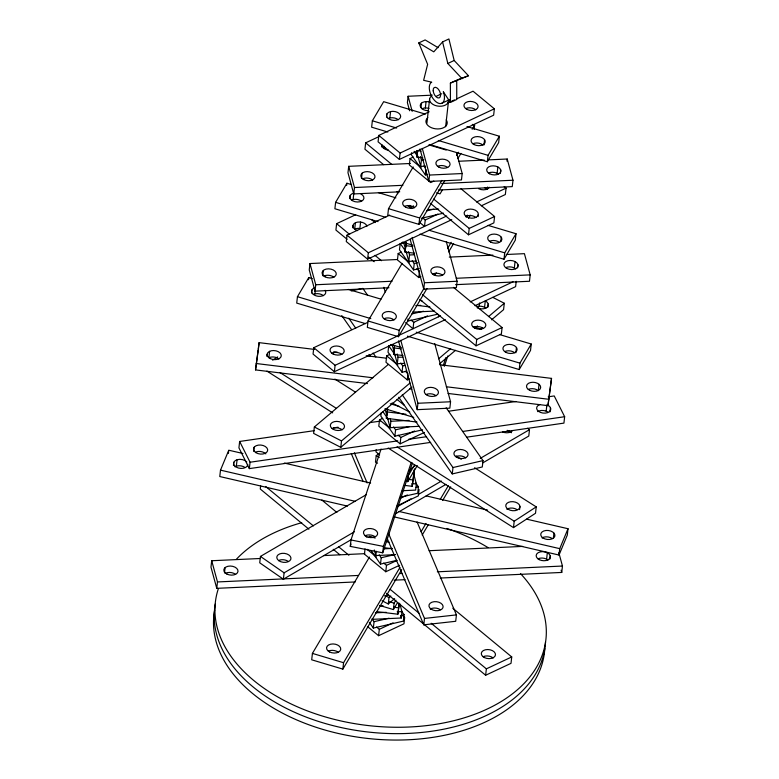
<?xml version="1.0" encoding="UTF-8"?>
<svg xmlns="http://www.w3.org/2000/svg" width="779" height="779" viewBox="0 0 779 779"><rect width="100%" height="100%" fill="white"/><g stroke="black" fill="none" stroke-linecap="round" stroke-linejoin="round"><path stroke-width="1.17" d="M242.96 453.505L228.773 450.213L220.496 470.146L219.775 476.534L347.434 506.077M260.293 558.494L211.703 560.734L210.982 567.131L216.757 588.34L355.243 581.952M228.413 453.417L228.656 451.284M216.757 588.34L217.477 581.942L211.703 560.734M233.447 465.501L233.807 462.298M236.358 466.144L237.069 459.746M224.488 572.935L225.092 567.599M314.083 430.69L239.64 441.459L238.929 447.847L249.348 468.617L430.66 442.394M367.435 383.589L255.522 369.908L259.105 342.643L314.463 349.411M258.385 349.031L259.105 342.643M249.348 468.617L250.069 462.229L239.64 441.459M253.759 451.372L254.236 447.107M266.866 356.363L267.1 354.231M269.612 351.319L268.891 357.717A7.128 4.518 6.4 0 1 278.901 358.944M260.634 485.823L260.274 489.017L308.903 529.204M366.364 494.636L260.449 556.42L259.728 562.818L283.381 579.206L351.553 539.448M312.243 278.629L308.757 277.587L297.442 296.702L296.721 303.099L365.448 323.626M397.202 259.524L309.964 263.545L309.253 269.943L315.028 291.151L388.935 287.743M308.513 279.719L308.757 277.587M311.639 293.001L311.989 289.807M315.028 291.151L315.748 284.754L309.964 263.545M314.95 293.887L315.3 290.684M283.381 579.206L284.101 572.818L354.367 531.823M367.6 322.438L313.781 347.697L313.061 354.085L334.376 371.71L445.325 319.643M322.759 275.737L323.353 270.41M351.592 184.623L346.928 183.231L335.613 202.355L334.892 208.753L378.049 221.635M355.662 214.741L336.625 223.67L335.915 230.068L347.122 239.328M388.341 364.426L314.346 426.999L313.635 433.397L340.793 447.331L412.003 387.105M410.406 163.483L348.7 166.326L347.979 172.724L353.754 193.932L399.734 191.809M346.694 185.363L346.928 183.231M349.81 198.655L350.17 195.451M389.636 215.15L347.006 235.161L346.285 241.558L367.61 259.173L451.781 219.668M353.121 199.531L354.474 187.535L348.7 166.326M334.376 371.71L335.097 365.312L313.781 347.697M352.663 227.789L352.897 225.667M366.967 226.202A7.128 4.518 6.4 0 0 355.409 222.755L354.688 229.143A7.128 4.518 6.4 0 1 359.869 228.451L360.589 222.054M361.485 178.518L362.089 173.191M379.402 136.393L365.663 142.839L364.942 149.237L383.599 164.651M369.441 557.053L312.418 653.406L311.697 659.803L342.848 669.103L401.73 569.605M425.324 114.114L383.667 101.679L372.352 120.794L371.641 127.191L387.835 132.031M340.793 447.331L341.504 440.933L409.949 383.054M429.21 111.767L378.798 135.419L378.078 141.817L399.393 159.432L493.643 115.204L494.363 108.807L473.038 91.192L456.601 98.904M367.61 259.173L368.321 252.776L347.006 235.161M381.691 146.968L381.934 144.836A7.128 4.518 6.4 0 0 388.39 150.172M386.55 117.093L386.91 113.89M383.959 146.189L383.726 148.322A7.128 4.518 6.4 0 1 385.284 147.786M389.86 117.97L390.581 111.582A7.128 4.518 6.4 0 1 400.659 116.753A7.128 4.518 6.4 0 1 389.519 119.323A7.128 4.518 6.4 0 1 390.581 111.582M402.12 263.399L368.048 320.987L367.328 327.384L398.478 336.684L426.98 288.512M412.412 463.008L382.723 552.817L350.268 546.371L350.988 539.974L381.058 449.016M413.201 166.93L388.507 208.665L387.786 215.062L418.936 224.362L444.867 180.533M399.393 159.432L400.114 153.035L378.798 135.419M342.848 669.103L343.568 662.715L399.968 567.404M432.277 95.155L408.099 96.265L407.388 102.662L409.588 110.774M365.049 548.806L364.455 554.142L385.771 571.757L399.52 565.301M376.169 449.678L375.936 451.81L379.636 454.878M382.693 418.352L379.519 419.842L378.798 426.23L400.114 443.845L424.438 432.442M389.86 354.396L386.696 355.886L385.975 362.284L407.29 379.899L409.403 378.906M401.341 252.075L398.166 253.564L397.456 259.952L418.771 277.577L420.884 276.584M378.915 453.436L376.199 455.734L375.488 462.132L377.572 463.203M381.194 412.919L380.834 416.113L394.865 436.211L422.578 429.804M393.346 344.698L388.731 345.769L388.01 352.166L402.032 372.265L406.657 371.193M413.23 157.076L410.056 158.565L409.335 164.963L430.66 182.578L433.825 181.088M411.614 152.703L411.38 154.836L425.402 174.934L427.71 174.408M421.011 107.395L421.488 103.13M417.018 422.072L386.355 418.323L387.553 408.449M402.967 355.526L393.531 354.367L394.563 345.652M414.438 253.194L405.012 252.045L406.2 242.172M422.793 157.767L416.892 157.046L417.612 150.649L421.147 151.087M398.478 336.684L399.199 330.286L423.98 288.405M425.353 107.969L426.064 101.572M395.148 554.667L375.809 555.563L376.286 551.298M419.16 426.317L390.152 427.652L390.873 421.264L390.26 419.024M404.574 363.365L397.329 363.705L398.04 357.308L397.134 353.958M416.054 261.043L408.8 261.374L409.52 254.986L408.605 251.636M425.529 166.161L420.689 166.385L421.41 159.987L420.494 156.637M426.892 123.199L429.609 99.03M401.419 610.902L404.087 614.728L403.366 621.126L373.345 628.069L374.056 621.671L372.06 618.808M396.686 560.383L380.512 564.113L381.233 557.725L379.227 554.852M394.865 436.211L395.576 429.813L393.58 426.95M402.032 372.265L402.753 365.867L400.747 362.995M408.011 318.962L407.777 321.094L437.798 314.151M419.287 268.599L413.513 269.933L414.233 263.545L412.227 260.673M418.936 224.362L419.657 217.974L441.888 180.407M382.723 552.817L383.443 546.42L411.234 462.366M425.402 174.934L425.996 169.608M456.504 152.694L462.19 173.542L461.47 179.939L428.839 181.439L429.55 175.051L422.296 148.4M402.84 615.868L404.691 617.406L403.97 623.804L378.594 635.703L379.315 629.315L376.539 627.017M385.771 571.757L386.491 565.359L383.706 563.061M400.114 443.845L400.834 437.457L398.059 435.159M407.29 379.899L407.894 374.572M410.971 320.042L413.746 322.34L413.036 328.738L405.616 322.603M418.771 277.577L419.492 271.18L416.707 268.882M422.442 217.721L425.227 220.019L424.506 226.407L419.871 222.58M382.031 600.755L388.293 603.968L389.013 597.571L390.824 596.042M446.328 241.714L457.098 281.258L456.377 287.655L423.747 289.155L424.458 282.758L412.11 237.4M445.627 126.714L448.47 101.338M379.568 605.439L393.414 609.577L394.125 603.18L395.917 600.161M405.45 480.984L407.758 481.665L408.478 475.278L414.428 465.209M434.701 343.49L450.564 401.76L449.853 408.157L417.213 409.666L417.933 403.269L400.796 340.335M376.627 611.622L397.855 614.212L399.208 603.18M405.129 485.444L412.198 486.31L414.35 469.474M372.255 619.344L401.263 618.01L401.983 611.612L399.851 603.793M413.289 472.541L416.327 483.71L415.616 490.098L402.315 490.712M415.762 482.999L418.43 486.826L417.719 493.224L400.396 497.226M419.034 489.494L418.323 495.892L397.173 505.814M438.402 316.829L438.645 314.697M474.129 129.363L474.615 125.098L472.308 124.406M417.086 521.979L456.426 614.894L455.705 621.291L423.776 624.826L424.497 618.429L388.478 533.342M461.002 188.752L494.587 216.504L493.867 222.891L468.491 234.8L469.211 228.413L433.757 199.112M483.973 144.972L484.567 139.645M478.072 216.64L478.316 214.507A7.128 4.518 6.4 0 0 468.228 209.337A7.128 4.518 6.4 0 0 467.166 217.088A7.128 4.518 6.4 0 0 478.316 214.507M446.172 407.816L483.009 460.593L482.289 466.981L452.258 473.924L452.979 467.536L402.256 394.836M429.482 144.466L487.333 161.74L488.053 155.342L499.368 136.228L466.972 126.549M487.683 186.989L487.44 189.122A7.128 4.518 6.4 0 0 484.431 187.583M479.26 306.176L479.621 302.982M499.368 136.228L498.648 142.625L487.333 161.74M453.534 287.402L502.095 327.531L501.374 333.928L476.008 345.837L476.719 339.44L422.549 294.676M497.129 173.328L497.849 166.93M484.567 307.286L485.288 300.889A7.128 4.518 6.4 0 1 487.041 307.316A7.128 4.518 6.4 0 1 477.147 307.773M500.41 173.25L500.77 170.056M487.849 307.208L488.209 304.005M506.963 161.146L507.207 159.013L487.849 159.909M504.217 186.6L506.068 188.138L505.347 194.526L481.295 205.822M500.751 241.422L501.228 237.157M420.027 234.177L503.994 259.251L504.704 252.854L516.019 233.729L488.034 225.374M507.207 159.013L512.981 180.231L512.261 186.619L438.45 190.027M492.805 297.374L504.295 303.265L503.575 309.662L491.549 319.828M516.019 233.729L515.309 240.127L503.994 259.251M514.335 267.966L515.055 261.569M517.626 267.888L517.977 264.694M516.214 281.316L515.62 286.643L474.976 305.719M515.854 352.78L516.448 347.453M407.388 336.148L519.213 369.548L519.934 363.15L531.249 344.026L499.797 334.639M506.243 254.499L524.413 253.662L530.187 274.87L529.477 281.268L455.569 284.666M452.823 608.263L511.735 656.94L511.014 663.338L485.648 675.247L486.359 668.849L431.186 623.258M531.249 344.026L530.528 350.423L519.213 369.548M388.156 448.061L513.488 527.607L514.208 521.209L536.234 506.886L474.596 467.76M519.574 509.602L519.934 506.399M527.529 428.294L529.496 429.657L528.785 436.055L482.639 462.969M539.029 384.261L538.308 390.659A7.128 4.518 6.4 0 0 528.308 389.432M546.176 411.166L546.77 405.84M536.234 506.886L535.514 513.283L513.488 527.607M448.071 393.453L547.949 405.664L551.532 378.39L439.619 364.708M551.532 378.39L547.949 405.664M549.974 411.896L550.451 407.631M546.605 559.137L547.325 552.749M548.221 396.813L554.22 395.946L564.648 416.716L563.928 423.114L466.679 437.185M549.886 559.059L550.247 555.865M553.353 538.416L553.947 533.079M393.541 516.75L559.02 555.047L559.741 548.65L568.018 528.727L526.643 519.155M440.271 578.037L561.747 572.438L562.457 566.041L558.816 552.642M568.018 528.727L567.297 535.124L559.02 555.047M255.522 369.908L258.229 350.19M416.892 157.046L417.69 151.253M405.012 252.045L406.278 242.766M393.531 354.367L394.486 347.415M386.355 418.323L387.63 409.043M412.198 486.31L414.594 468.909M397.855 614.212L399.286 603.774M350.268 546.371L351.027 544.063M443.202 365.663L445.87 357.6M444.39 366.296L447.818 355.935M456.708 155.362L458.558 152.226M472.142 129.275L474.615 125.098M457.838 158.624L460.925 153.405M442.423 189.862L440.038 193.883L436.581 192.851M447.526 248.618L451.245 242.327M466.115 217.205L467.351 215.111M435.033 274.899L436.279 272.806M448.665 251.87L453.621 243.496M468.491 218.363L470.35 215.218M407.758 481.665L417.291 465.569M421.04 531.794L425.996 523.42M440.252 499.329L448.305 485.716M422.179 535.046L428.382 524.579M442.628 500.488L450.69 486.875M393.414 609.577L397.582 602.527M468.461 75.738L456.718 80.12L456.757 99.469L450.408 102.439L450.379 83.1L468.461 75.738L454.176 60.48L448.908 38.95L442.569 41.93L433.776 51.842L418.781 42.913L425.13 39.933L438.119 47.675M438.626 358.807L450.642 348.632M475.618 327.511L477.469 325.953M488.569 316.566L504.295 303.265M439.755 363.637L455.481 350.336M480.448 329.215L482.298 327.647M408.975 470.711L415.304 465.355M388.293 603.968L394.632 598.613M272.631 360.171L277.636 356.918M397.358 506.739L410.991 498.794M418.333 494.509L441.411 481.052M480.205 458.412L529.496 429.657M395.596 513.75L445.929 484.382M442.569 41.93L447.837 63.459L454.176 60.48M450.379 83.1L455.666 80.617M436.483 96.197L441.771 93.714M441.489 103.432L447.828 100.452A11.743 6.329 64.9 0 0 449.24 99.566M447.837 103.023L454.41 99.936M400.114 153.035L494.363 108.807M425.227 220.019L437.915 214.059M368.321 252.776L446.708 215.987M476.553 201.985L506.068 188.138M469.211 228.413L494.587 216.504M413.746 322.34L427.496 315.894M335.097 365.312L440.544 315.826M470.204 301.901L513.04 281.803M476.719 339.44L502.095 327.531M400.834 437.457L414.584 431.001M400.007 498.433L407.407 494.957M386.491 565.359L397.066 560.393M385.021 596.344L388.185 594.854M379.315 629.315L393.064 622.859M486.359 668.849L511.735 656.94M426.902 210.778L433.825 209.171M421.566 218.237L443.504 213.164M401.36 243.175L403.668 242.639M414.233 263.545L417.7 262.737M351.241 290.986L361.641 288.59M411.955 313.898L423.503 311.23M402.753 365.867L405.061 365.332M395.576 429.813L409.442 426.61M452.979 467.536L483.009 460.593M416.122 487.362L418.43 486.826M368.36 537.354L370.677 536.819M381.233 557.725L395.089 554.521M374.056 621.671L389.072 618.205M400.62 615.537L404.087 614.728M333.295 427.905L338.096 427.213M369.314 422.695L380.123 421.137M448.568 411.234L515.805 401.506M250.069 462.229L397.757 440.865M408.556 439.298L426.571 436.698M462.59 431.478L564.648 416.716M424.497 618.429L456.426 614.894M421.41 159.987L423.825 159.87M458.802 161.253L484.217 160.075M429.55 175.051L462.19 173.542M354.474 187.535L402.87 185.305M441.596 183.523L512.981 180.231M427.837 209.6L438.713 209.103M409.52 254.986L414.35 254.762M449.298 257.119L492.912 255.113M315.748 284.754L392.071 281.238M456.29 278.278L530.187 274.87M424.458 282.758L457.098 281.258M415.869 305.582L420.699 305.368M412.734 312.097L434.487 311.094M398.04 357.308L402.879 357.084M417.933 403.269L450.564 401.76M390.873 421.264L408.994 420.426M411.497 483.934L416.327 483.71M383.774 548.825L392.236 548.435M323.46 555.583L364.757 553.674M429.141 550.714L522.67 546.4M217.477 581.942L358.389 575.447M399.685 573.548L402.12 573.432M437.34 571.805L562.457 566.041M394.116 580.16L405.041 579.664M375.39 612.839L386.267 612.333M397.144 611.836L401.983 611.612M405.723 245.648L412.802 246.515M416.96 305.368L429.93 306.955M394.252 347.97L401.321 348.836M333.714 351.757L337.326 352.205M366.208 355.73L386.666 358.233M256.233 363.52L372.966 377.786M446.377 386.764L548.669 399.267M409.559 388.74L411.964 389.042M387.075 411.925L405.937 414.233M408.196 479.338L412.919 479.913M385.702 541.415L388.059 541.707M383.804 547.666L392.051 548.679M379.704 605.517L383.239 605.945M393.853 607.24L398.566 607.824M350.988 539.974L383.443 546.42M284.325 463.077L370.619 483.048M426.171 495.902L487.635 510.128M220.496 470.146L355.243 501.325M398.984 511.452L559.741 548.65M372.352 120.794L396.647 128.048M438.304 140.493L488.053 155.342M428.878 144.884L446.192 150.045M378.419 192.637L395.907 197.866M388.507 208.665L419.657 217.974M335.613 202.355L385.761 217.331M428.908 230.214L504.704 252.854M402.431 242.142L412.821 245.239M419.774 300.188L422.072 300.879M348.359 289.408L380.98 299.155M472.999 326.635L481.159 329.069M297.442 296.702L370.823 318.621M416.259 332.185L519.934 363.15M368.048 320.987L399.199 330.286M390.961 344.464L401.341 347.561M390.269 403.746L399.5 406.502M384.933 408.761L413.776 417.369M369.441 536.322L375.205 538.046M385.586 541.142L389.052 542.174M389.519 601.807L394.125 603.18M312.418 653.406L343.568 662.715M392.061 402.996L409.812 412.11M376.199 455.734L379.334 457.341M314.346 426.999L341.504 440.933M384.836 595.429L389.013 597.571M334.882 379.091L355.428 392.129M456.104 456.027L461.236 459.289M279.982 372.557L336.479 408.42M397.095 446.883L514.208 521.209M266.934 371.125L332.682 412.86M260.449 556.42L284.101 572.818M410.056 158.565L421.176 167.758M365.663 142.839L391.779 164.427M430.242 203.202L468.491 234.8M407.612 205.461L411.322 208.529M371.34 219.483L375.079 222.57M398.166 253.564L409.287 262.757M336.625 223.67L349.703 234.479M374.923 255.317L381.457 260.722M368.603 257.08L374.202 261.715M419.969 299.526L476.008 345.837M386.696 355.886L397.816 365.078M405.226 371.203L408.011 373.501M397.008 399.354L404.428 405.479M379.519 419.842L389.714 428.265M321.902 500.079L336.869 512.446M364.923 535.621L366.792 537.169M367.026 549.273L376.296 556.936M265.668 486.486L313.362 525.893M338.612 546.761L348.895 555.261M390.045 589.255L419.034 613.219M333.217 549.292L339.761 554.697M386.52 593.335L485.648 675.247M367.474 626.52L378.594 635.703M447.837 63.459L462.113 78.718M414.097 151.321L418.771 158.02M424.117 165.674L425.451 167.582M409.9 205.374L411.906 208.246M406.881 253.009L400.202 243.447L399.491 249.835L413.513 269.933M362.79 288.318L367.659 295.29M388.731 345.769L395.411 355.341M348.749 318.163L355.691 328.125M373.063 353.014L375.848 356.996M341.777 315.602L351.504 329.536M368.876 354.435L370.268 356.422M398.76 397.251L452.258 473.924M382.888 411.633L388.234 419.287M371.164 550.714L380.512 564.113M369.334 622.324L373.345 628.069M450.408 102.439L443.29 91.727L443.903 93.519A11.743 6.329 64.9 0 1 435.87 101.679A11.743 6.329 64.9 0 1 430.865 82.74L431.751 82.194L423.63 80.315L427.632 64.297L418.781 42.913M354.348 452.735L367.143 482.97M351.261 453.534L363.111 481.529M386.812 537.5L423.776 624.826M561.133 570.199L561.747 572.438M408.099 96.265L412.198 111.329M420.008 149.003L428.839 181.439M416.434 150.756L417.651 155.216M418.255 157.446L420.689 166.385M413.328 205.753L413.931 207.983M397.144 191.459L397.777 193.786M410.124 239.143L423.747 289.155M403.639 242.396L405.46 249.095M406.375 252.445L408.8 261.374M383.901 287.295L385.167 291.959M398.497 340.9L417.213 409.666M392.158 344.727L397.329 363.705M385.284 409.793L386.812 415.373M387.416 417.602L390.152 427.652M400.659 615.77L401.263 618.01M374.29 549.974L375.809 555.563M426.074 394.534A7.128 4.518 6.4 0 1 436.084 395.751M323.889 276.019A7.128 4.518 6.4 0 1 333.889 277.236M505.698 267.635A7.128 4.518 6.4 0 1 515.708 268.862M331.844 353.169A7.128 4.518 6.4 0 1 341.845 354.387M544.794 648.43A166.326 105.35 6.4 0 1 366.588 738.326A166.326 105.35 6.4 0 1 214.644 610.288M545.514 642.032A166.326 105.35 6.4 0 1 367.298 731.929A166.326 105.35 6.4 0 1 215.355 603.891M489.504 241.266A7.128 4.518 6.4 0 1 499.514 242.483M360.911 194A7.128 4.518 6.4 0 1 361.875 200.982A7.128 4.518 6.4 0 1 351.027 199.658A7.128 4.518 6.4 0 1 353.841 193.143M351.563 200.067A7.128 4.518 6.4 0 1 361.563 201.294M506.817 509.223A7.128 4.518 6.4 0 1 516.847 509.515M520.479 573.578A166.326 105.35 6.4 0 1 410.64 726.943A166.326 105.35 6.4 0 1 218.286 588.895M236.495 559.137A166.326 105.35 6.4 0 1 301.726 522.69M446.873 528.444A166.326 105.35 6.4 0 1 487.946 547.549M325.106 290.314A7.128 4.518 6.4 0 1 322.224 295.962A7.128 4.518 6.4 0 1 312.856 294.014A7.128 4.518 6.4 0 1 314.103 288.026M313.382 294.413A7.128 4.518 6.4 0 1 323.392 295.64M504.724 351.563A7.128 4.518 6.4 0 1 514.734 352.78M383.989 318.699A7.128 4.518 6.4 0 1 393.999 319.916M512.251 430.875A7.128 4.518 6.4 0 1 502.572 431.946M507.119 430.359A7.128 4.518 6.4 0 1 511.462 432.734M279.554 560.101A7.128 4.518 6.4 0 1 288.133 561.338M546.897 404.768A7.128 4.518 6.4 0 1 549.399 411.692A7.128 4.518 6.4 0 1 538.542 411.37A7.128 4.518 6.4 0 1 539.808 404.564M537.685 411.633A7.128 4.518 6.4 0 1 547.715 411.935M255.97 451.917A7.128 4.518 6.4 0 1 265.805 453.865M365.945 535.416A7.128 4.518 6.4 0 1 374.563 536.39M542.048 537.861A7.128 4.518 6.4 0 1 552.087 538.474M247.78 464.323A7.128 4.518 6.4 0 1 238.316 468.004A7.128 4.518 6.4 0 1 235.2 460.642A7.128 4.518 6.4 0 1 246.797 461.996M234.898 466.777A7.128 4.518 6.4 0 1 244.937 467.39M430.232 609.061A7.128 4.518 6.4 0 1 440.281 609.675M225.618 573.208A7.128 4.518 6.4 0 1 235.628 574.435M537.968 558.806A7.128 4.518 6.4 0 1 547.978 560.033M328.368 651.117A7.128 4.518 6.4 0 1 338.368 652.344M455.696 456.63A7.128 4.518 6.4 0 1 465.696 457.857M448.363 99.761A9.504 6.018 6.4 0 1 437 105.954A9.504 6.018 6.4 0 1 431.274 96.206M483.107 656.707A7.128 4.518 6.4 0 1 493.107 657.934M357.551 230.623A7.128 4.518 6.4 0 1 355.409 222.755M473.466 327.297A7.128 4.518 6.4 0 1 483.467 328.524M472.853 143.755A7.128 4.518 6.4 0 1 482.853 144.982M388.302 118.505A7.128 4.518 6.4 0 1 398.303 119.732M488.491 172.996A7.128 4.518 6.4 0 1 498.492 174.223M362.615 178.8A7.128 4.518 6.4 0 1 372.625 180.027M437.701 166.307A7.128 4.518 6.4 0 1 447.701 167.534M428.547 110.667A7.128 4.518 6.4 0 1 420.232 105.253A7.128 4.518 6.4 0 1 429.735 102.02M422.023 108.739A7.128 4.518 6.4 0 1 429.015 108.417M465.949 216.27A7.128 4.518 6.4 0 1 475.959 217.487M446.231 119.888A10.692 6.768 6.4 0 1 435.656 128.827A10.692 6.768 6.4 0 1 427.846 117.639M465.725 108.573A7.128 4.518 6.4 0 1 475.735 109.8M489.397 187.272A7.128 4.518 6.4 0 1 478.647 188.722M404.447 206.377A7.128 4.518 6.4 0 1 414.457 207.603M432.608 274.023A7.128 4.518 6.4 0 1 442.608 275.25M332.136 428.557A7.128 4.518 6.4 0 1 342.147 429.784M477.498 306.42A7.128 4.518 6.4 0 1 485.94 308.172M427.291 395.352A7.128 4.518 6.4 0 0 438.441 392.772A7.128 4.518 6.4 0 0 428.353 387.601A7.128 4.518 6.4 0 0 427.291 395.352M325.106 276.837A7.128 4.518 6.4 0 0 336.246 274.266A7.128 4.518 6.4 0 0 326.167 269.086A7.128 4.518 6.4 0 0 325.106 276.837M506.915 268.453A7.128 4.518 6.4 0 0 518.064 265.882A7.128 4.518 6.4 0 0 507.986 260.712A7.128 4.518 6.4 0 0 506.915 268.453M333.052 353.987A7.128 4.518 6.4 0 0 344.201 351.417A7.128 4.518 6.4 0 0 334.123 346.236A7.128 4.518 6.4 0 0 333.052 353.987M490.721 242.084A7.128 4.518 6.4 0 0 501.871 239.504A7.128 4.518 6.4 0 0 491.783 234.333A7.128 4.518 6.4 0 0 490.721 242.084M508.122 509.262A7.128 4.518 6.4 0 0 519.797 507.567A7.128 4.518 6.4 0 0 510.605 501.744A7.128 4.518 6.4 0 0 508.122 509.262M505.941 352.381A7.128 4.518 6.4 0 0 517.09 349.8A7.128 4.518 6.4 0 0 507.012 344.63A7.128 4.518 6.4 0 0 505.941 352.381M385.206 319.517A7.128 4.518 6.4 0 0 396.355 316.936A7.128 4.518 6.4 0 0 386.267 311.766A7.128 4.518 6.4 0 0 385.206 319.517M270.109 358.535A7.128 4.518 6.4 0 0 281.258 355.964A7.128 4.518 6.4 0 0 271.17 350.793A7.128 4.518 6.4 0 0 270.109 358.535M529.525 390.25A7.128 4.518 6.4 0 0 540.665 387.679A7.128 4.518 6.4 0 0 530.587 382.508A7.128 4.518 6.4 0 0 529.525 390.25M278.901 560.744A7.128 4.518 6.4 0 0 290.752 559.439A7.128 4.518 6.4 0 0 281.979 553.353A7.128 4.518 6.4 0 0 278.901 560.744M255.863 452.638A7.128 4.518 6.4 0 0 267.538 450.944A7.128 4.518 6.4 0 0 258.355 445.111A7.128 4.518 6.4 0 0 255.863 452.638M365.838 536.137A7.128 4.518 6.4 0 0 377.513 534.443A7.128 4.518 6.4 0 0 368.331 528.61A7.128 4.518 6.4 0 0 365.838 536.137M542.856 537.88A7.128 4.518 6.4 0 0 554.706 536.565A7.128 4.518 6.4 0 0 545.923 530.48A7.128 4.518 6.4 0 0 542.856 537.88M431.04 609.081A7.128 4.518 6.4 0 0 442.9 607.766A7.128 4.518 6.4 0 0 434.117 601.69A7.128 4.518 6.4 0 0 431.04 609.081M226.835 574.026A7.128 4.518 6.4 0 0 237.984 571.455A7.128 4.518 6.4 0 0 227.906 566.284A7.128 4.518 6.4 0 0 226.835 574.026M539.185 559.634A7.128 4.518 6.4 0 0 550.334 557.053A7.128 4.518 6.4 0 0 540.246 551.883A7.128 4.518 6.4 0 0 539.185 559.634M329.575 651.945A7.128 4.518 6.4 0 0 340.725 649.365A7.128 4.518 6.4 0 0 330.647 644.194A7.128 4.518 6.4 0 0 329.575 651.945M456.913 457.448A7.128 4.518 6.4 0 0 468.052 454.878A7.128 4.518 6.4 0 0 457.974 449.707A7.128 4.518 6.4 0 0 456.913 457.448M484.324 657.534A7.128 4.518 6.4 0 0 495.463 654.954A7.128 4.518 6.4 0 0 485.385 649.783A7.128 4.518 6.4 0 0 484.324 657.534M433.192 90.851A5.745 3.097 64.9 0 0 439.132 97.92A5.745 3.097 64.9 0 0 438.314 89.166A5.745 3.097 64.9 0 0 433.192 90.851M474.684 328.115A7.128 4.518 6.4 0 0 485.823 325.544A7.128 4.518 6.4 0 0 475.745 320.373A7.128 4.518 6.4 0 0 474.684 328.115M474.07 144.573A7.128 4.518 6.4 0 0 485.21 142.002A7.128 4.518 6.4 0 0 475.132 136.831A7.128 4.518 6.4 0 0 474.07 144.573M489.709 173.814A7.128 4.518 6.4 0 0 500.848 171.244A7.128 4.518 6.4 0 0 490.77 166.073A7.128 4.518 6.4 0 0 489.709 173.814M363.832 179.618A7.128 4.518 6.4 0 0 374.981 177.047A7.128 4.518 6.4 0 0 364.903 171.877A7.128 4.518 6.4 0 0 363.832 179.618M438.908 167.134A7.128 4.518 6.4 0 0 450.058 164.554A7.128 4.518 6.4 0 0 439.979 159.383A7.128 4.518 6.4 0 0 438.908 167.134M466.942 109.391A7.128 4.518 6.4 0 0 478.092 106.82A7.128 4.518 6.4 0 0 468.013 101.65A7.128 4.518 6.4 0 0 466.942 109.391M405.664 207.204A7.128 4.518 6.4 0 0 416.814 204.624A7.128 4.518 6.4 0 0 406.726 199.453A7.128 4.518 6.4 0 0 405.664 207.204M433.815 274.851A7.128 4.518 6.4 0 0 444.965 272.27A7.128 4.518 6.4 0 0 434.886 267.1A7.128 4.518 6.4 0 0 433.815 274.851M333.354 429.385A7.128 4.518 6.4 0 0 344.503 426.804A7.128 4.518 6.4 0 0 334.415 421.634A7.128 4.518 6.4 0 0 333.354 429.385"/></g></svg>
